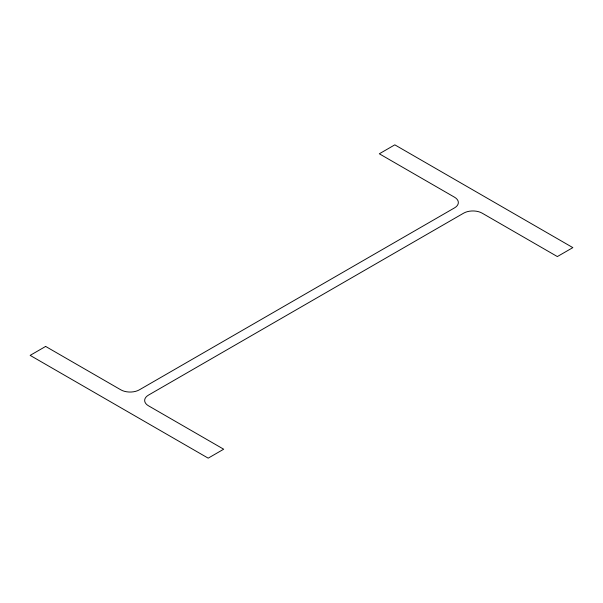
<?xml version="1.0" encoding="UTF-8"?>
<svg xmlns="http://www.w3.org/2000/svg" width="603" height="603" viewBox="0 0 603 603"><rect width="100%" height="100%" fill="white"/><g stroke="black" fill="none" stroke-linecap="round" stroke-linejoin="round"><path stroke-width="0.9" d="M45.647 346.431L30.15 355.378L208.186 458.159L223.683 449.212L148.481 405.796A13.085 7.553 0 0 1 148.481 395.116L463.647 213.161A13.085 7.553 0 0 1 482.151 213.161L557.353 256.569L572.85 247.622L394.814 144.841L379.317 153.788L454.519 197.204A13.085 7.553 0 0 1 454.519 207.884L139.353 389.84A13.085 7.553 0 0 1 120.849 389.84L45.647 346.431"/></g></svg>
